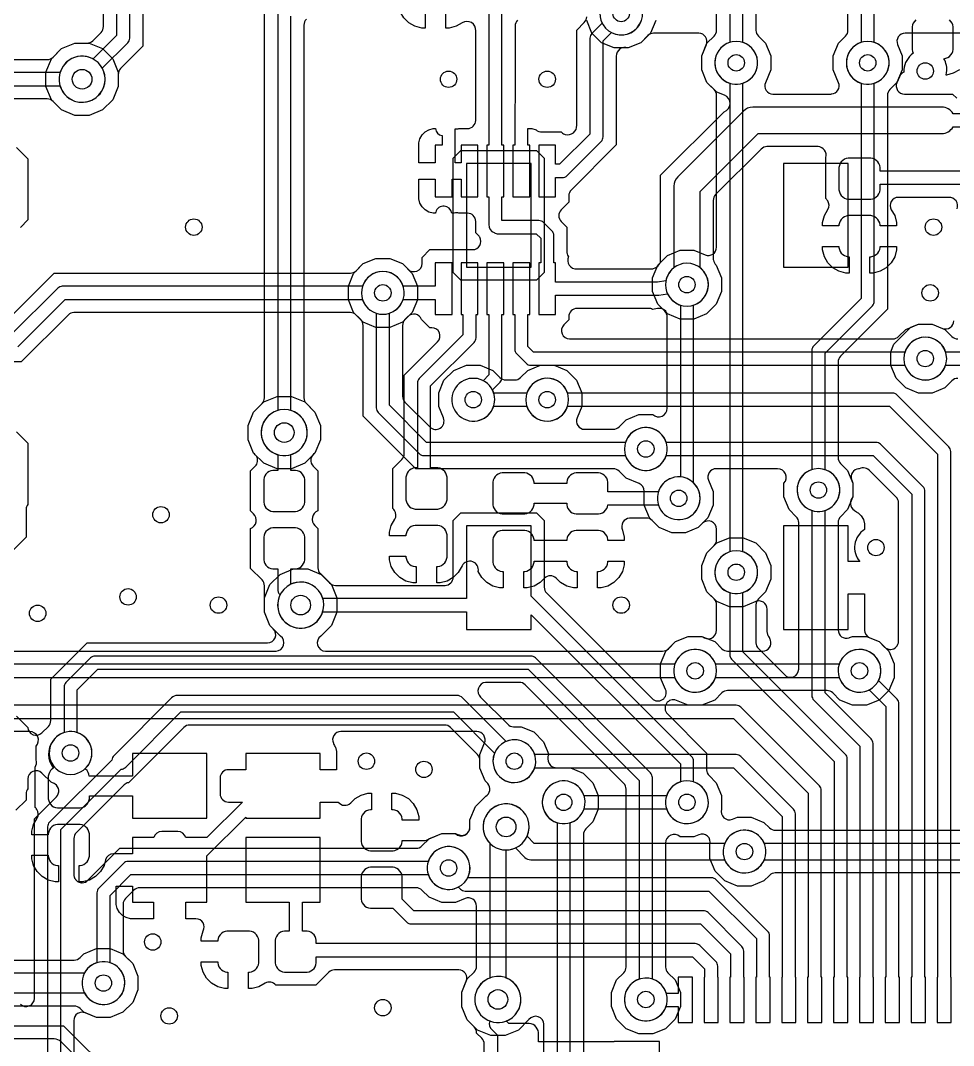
# Model space of a CAD drawing. Header units: millimetres. Extents: x -12.6 to 79.4, y -27 to 65.1.
# Drawn here: x 57.72 to 72.14, y 16.31 to 32.15 of the extents above; entities that cross this region are included whole.
import ezdxf

# ---------------------------------------------------------------- set-up
doc = ezdxf.new("R2010")
doc.units = ezdxf.units.MM

msp = doc.modelspace()

# ---------------------------------------------------------------- linework, layer by layer
at = {"layer": '16_copper'}
for points in [[(70.257, 31.014, 0.510047), (70.365, 31.189), (70.282, 31.39), (70.282, 31.602), (70.363, 31.798), (70.473, 31.908, 0.198912), (70.51, 31.998), (70.51, 41.858, 0.198912), (70.473, 41.948), (66.434, 45.988, 0.198912), (66.344, 46.025), (39.186, 46.025, 0.999975), (39.186, 45.771), (66.242, 45.771), (69.088, 42.925), (69.088, 31.998, 0.198912), (69.125, 31.908), (69.235, 31.798), (69.317, 31.602), (69.317, 31.39), (69.233, 31.189, 0.534518), (69.351, 31.013), (70.248, 31.013)], [(65.991, 29.723), (66.096, 29.723, 0.198912), (66.168, 29.753), (66.696, 30.281, 0.198912), (66.726, 30.353), (66.726, 31.835), (66.855, 31.964, 0.94362), (67.189, 32.533), (67.152, 32.555, 0.722243), (66.711, 32.107), (66.552, 31.949, 0.198912), (66.523, 31.877), (66.523, 30.395), (66.054, 29.927), (65.991, 29.927), (65.991, 30.225), (65.731, 30.225), (65.731, 29.425), (65.991, 29.425)], [(63.877, 29.952), (63.877, 30.258), (63.895, 30.323), (63.928, 30.381), (63.975, 30.428), (64.033, 30.462), (64.098, 30.479), (64.136, 30.479, 0.324773), (64.237, 30.37), (64.237, 30.225), (64.131, 30.225), (64.131, 29.952)], [(64.201, 24.605), (64.23, 24.617), (64.256, 24.635), (64.278, 24.657), (64.296, 24.683), (64.308, 24.712), (64.314, 24.742), (64.314, 25.091), (64.308, 25.122), (64.296, 25.151), (64.278, 25.177), (64.256, 25.199), (64.23, 25.216), (64.201, 25.228), (64.171, 25.234), (64.059, 25.234), (64.059, 26.501), (64.733, 27.175, 0.198912), (64.763, 27.247), (64.763, 27.605), (64.791, 27.605), (64.791, 28.405), (64.531, 28.405), (64.531, 27.605), (64.56, 27.605), (64.56, 27.289), (63.885, 26.615, 0.198912), (63.856, 26.543), (63.856, 25.234), (63.822, 25.234), (63.791, 25.228), (63.762, 25.216), (63.736, 25.199), (63.714, 25.177), (63.697, 25.151), (63.685, 25.122), (63.679, 25.091), (63.679, 24.742), (63.685, 24.712), (63.697, 24.683), (63.714, 24.657), (63.736, 24.635), (63.762, 24.617), (63.791, 24.605), (63.822, 24.599), (64.171, 24.599)], [(64.784, 25.964, 0.497787), (65.014, 26.44), (65.133, 26.559, 0.198912), (65.163, 26.631), (65.163, 27.605), (65.191, 27.605), (65.191, 28.405), (64.931, 28.405), (64.931, 27.605), (64.96, 27.605), (64.96, 26.673), (64.87, 26.583), (64.866, 26.586), (64.826, 26.602), (64.784, 26.614), (64.741, 26.619), (64.698, 26.619), (64.655, 26.614), (64.613, 26.602), (64.573, 26.586), (64.535, 26.564), (64.501, 26.538), (64.47, 26.507), (64.444, 26.473), (64.422, 26.435), (64.406, 26.395), (64.395, 26.354), (64.389, 26.311), (64.389, 26.267), (64.395, 26.224), (64.406, 26.183), (64.422, 26.143), (64.444, 26.105), (64.47, 26.071), (64.501, 26.04), (64.535, 26.014), (64.573, 25.992), (64.613, 25.976), (64.655, 25.964), (64.698, 25.959), (64.741, 25.959)], [(71.769, 26.599, 1), (71.64, 27.249), (71.598, 27.237, 0.237098), (71.39, 27.026), (65.65, 27.026), (65.563, 27.113), (65.563, 27.605), (65.591, 27.605), (65.591, 28.405), (65.331, 28.405), (65.331, 27.605), (65.36, 27.605), (65.36, 27.071, 0.198912), (65.39, 26.999), (65.536, 26.852, 0.198912), (65.608, 26.822), (71.39, 26.822), (71.391, 26.818), (71.407, 26.778), (71.429, 26.74), (71.455, 26.706), (71.486, 26.675), (71.52, 26.649), (71.558, 26.627), (71.598, 26.611), (71.64, 26.599), (71.683, 26.594), (71.726, 26.594)], [(72.106, 17.361), (72.098, 17.361), (72.098, 25.489, 0.198912), (72.068, 25.561), (71.268, 26.361, 0.198912), (71.196, 26.391), (66.177, 26.391, 0.943616), (65.538, 26.224), (65.549, 26.183, 0.722243), (66.177, 26.187), (71.154, 26.187), (71.895, 25.447), (71.895, 17.361), (71.886, 17.361), (71.886, 16.661), (72.106, 16.661)], [(62.003, 24.568), (62.032, 24.58), (62.058, 24.597), (62.08, 24.619), (62.098, 24.645), (62.11, 24.674), (62.116, 24.705), (62.116, 25.054), (62.11, 25.084), (62.098, 25.113), (62.08, 25.139), (62.058, 25.161), (62.032, 25.179), (62.003, 25.191), (61.973, 25.197), (61.9, 25.197), (61.9, 25.44, 0.954409), (61.729, 26.131), (61.684, 26.118, 0.730917), (61.697, 25.44), (61.697, 25.197), (61.624, 25.197), (61.593, 25.191), (61.564, 25.179), (61.538, 25.161), (61.516, 25.139), (61.499, 25.113), (61.487, 25.084), (61.481, 25.054), (61.481, 24.705), (61.487, 24.674), (61.499, 24.645), (61.516, 24.619), (61.538, 24.597), (61.564, 24.58), (61.593, 24.568), (61.624, 24.562), (61.973, 24.562)], [(71.706, 17.361), (71.698, 17.361), (71.698, 24.873, 0.198912), (71.668, 24.945), (71.014, 25.599, 0.198912), (70.942, 25.629), (67.701, 25.629, 0.943616), (67.062, 25.462), (67.073, 25.421, 0.722243), (67.701, 25.425), (70.9, 25.425), (71.495, 24.831), (71.495, 17.361), (71.486, 17.361), (71.486, 16.661), (71.706, 16.661)], [(70.906, 17.361), (70.898, 17.361), (70.898, 20.974, 0.198912), (70.868, 21.046), (70.155, 21.759), (70.155, 24.577, 0.943616), (69.989, 25.217), (69.947, 25.205, 0.722243), (69.952, 24.577), (69.952, 21.717, 0.198912), (69.981, 21.645), (70.695, 20.932), (70.695, 17.361), (70.686, 17.361), (70.686, 16.661), (70.906, 16.661)], [(71.17, 22.429, 0.401786), (71.292, 22.556), (71.292, 24.694, 0.198912), (71.254, 24.784), (70.853, 25.185, 0.349445), (70.684, 25.222), (70.674, 25.221, 0.490536), (70.564, 25.054), (70.567, 25.047), (70.587, 24.998), (70.587, 24.786), (70.505, 24.59), (70.395, 24.48, 0.198912), (70.358, 24.39), (70.358, 22.729, 0.514611), (70.526, 22.609), (70.534, 22.611), (70.582, 22.631), (70.794, 22.631), (70.99, 22.55), (71.075, 22.466), (71.08, 22.462), (71.084, 22.457), (71.091, 22.453), (71.097, 22.448), (71.103, 22.445), (71.108, 22.442), (71.115, 22.439), (71.122, 22.436), (71.128, 22.434), (71.135, 22.432), (71.142, 22.431), (71.149, 22.429), (71.156, 22.429), (71.162, 22.429)], [(67.959, 24.44, 1), (67.83, 25.09), (67.788, 25.078, 0.237098), (67.58, 24.867), (66.799, 24.867), (66.799, 25.015), (66.793, 25.046), (66.781, 25.074), (66.763, 25.1), (66.741, 25.123), (66.715, 25.14), (66.686, 25.152), (66.656, 25.158), (66.307, 25.158), (66.276, 25.152), (66.247, 25.14), (66.221, 25.123), (66.199, 25.1), (66.182, 25.074), (66.17, 25.046), (66.164, 25.015), (66.164, 24.993), (65.658, 24.993), (65.658, 25.015), (65.652, 25.046), (65.64, 25.074), (65.622, 25.1), (65.6, 25.123), (65.574, 25.14), (65.545, 25.152), (65.515, 25.158), (65.166, 25.158), (65.135, 25.152), (65.106, 25.14), (65.08, 25.123), (65.058, 25.1), (65.041, 25.074), (65.029, 25.046), (65.023, 25.015), (65.023, 24.666), (65.029, 24.635), (65.041, 24.607), (65.058, 24.581), (65.08, 24.558), (65.106, 24.541), (65.135, 24.529), (65.166, 24.523), (65.515, 24.523), (65.545, 24.529), (65.574, 24.541), (65.6, 24.558), (65.622, 24.581), (65.64, 24.607), (65.652, 24.635), (65.658, 24.666), (65.658, 24.688), (66.164, 24.688), (66.164, 24.666), (66.17, 24.635), (66.182, 24.607), (66.199, 24.581), (66.221, 24.558), (66.247, 24.541), (66.276, 24.529), (66.307, 24.523), (66.656, 24.523), (66.686, 24.529), (66.715, 24.541), (66.741, 24.558), (66.763, 24.581), (66.781, 24.607), (66.793, 24.635), (66.798, 24.663), (67.58, 24.663), (67.581, 24.659), (67.597, 24.619), (67.619, 24.581), (67.645, 24.547), (67.676, 24.516), (67.71, 24.49), (67.748, 24.468), (67.788, 24.452), (67.83, 24.44), (67.873, 24.435), (67.916, 24.435)], [(62.122, 22.764, 1), (61.983, 23.464), (61.938, 23.451), (61.9, 23.436), (61.9, 23.673), (61.973, 23.673), (62.003, 23.679), (62.032, 23.691), (62.058, 23.708), (62.08, 23.73), (62.098, 23.756), (62.11, 23.785), (62.116, 23.816), (62.116, 24.165), (62.11, 24.195), (62.098, 24.224), (62.08, 24.25), (62.058, 24.272), (62.032, 24.29), (62.003, 24.302), (61.973, 24.308), (61.624, 24.308), (61.593, 24.302), (61.564, 24.29), (61.538, 24.272), (61.516, 24.25), (61.499, 24.224), (61.487, 24.195), (61.481, 24.165), (61.481, 23.816), (61.487, 23.785), (61.499, 23.756), (61.516, 23.73), (61.538, 23.708), (61.564, 23.691), (61.593, 23.679), (61.624, 23.673), (61.697, 23.673), (61.697, 23.368, 0.248195), (61.733, 23.272), (61.715, 23.229), (61.703, 23.184), (61.697, 23.137), (61.697, 23.091), (61.703, 23.044), (61.715, 22.999), (61.733, 22.956), (61.756, 22.916), (61.784, 22.879), (61.817, 22.846), (61.854, 22.818), (61.895, 22.794), (61.938, 22.777), (61.983, 22.764), (62.029, 22.758), (62.076, 22.758)], [(70.506, 17.361), (70.498, 17.361), (70.498, 20.739, 0.198912), (70.468, 20.811), (68.885, 22.394), (68.885, 23.307, 0.943616), (68.719, 23.947), (68.677, 23.935, 0.722243), (68.682, 23.307), (68.682, 22.352, 0.198912), (68.711, 22.28), (70.295, 20.697), (70.295, 17.361), (70.286, 17.361), (70.286, 16.661), (70.506, 16.661)], [(65.499, 23.38), (65.499, 23.634), (65.515, 23.634), (65.545, 23.64), (65.574, 23.652), (65.6, 23.669), (65.622, 23.692), (65.64, 23.718), (65.652, 23.746), (65.658, 23.777), (65.658, 23.793), (66.164, 23.793), (66.164, 23.777), (66.17, 23.746), (66.182, 23.718), (66.199, 23.692), (66.221, 23.669), (66.247, 23.652), (66.276, 23.64), (66.307, 23.634), (66.323, 23.634), (66.323, 23.38), (66.268, 23.38), (66.163, 23.408), (66.069, 23.462), (66.001, 23.531, 0.414219), (65.821, 23.531), (65.753, 23.462), (65.658, 23.408), (65.553, 23.38)], [(71.306, 17.361), (71.298, 17.361), (71.298, 21.59, 0.198912), (71.268, 21.662), (70.983, 21.947, 0.94362), (70.413, 22.282), (70.391, 22.244, 0.722243), (70.839, 21.804), (71.095, 21.548), (71.095, 17.361), (71.086, 17.361), (71.086, 16.661), (71.306, 16.661)], [(60.604, 20.82), (59.454, 20.82), (59.454, 20.472), (58.786, 20.472), (58.781, 20.5), (58.769, 20.529), (58.751, 20.555), (58.729, 20.577, -0.002092), (58.719, 20.584), (58.745, 20.61, 1), (58.247, 21.046), (58.221, 21.012, 0.342107), (58.235, 20.595), (58.209, 20.577), (58.187, 20.555), (58.17, 20.529), (58.158, 20.5), (58.152, 20.47), (58.152, 20.121), (58.158, 20.09), (58.17, 20.061), (58.187, 20.035), (58.209, 20.013), (58.235, 19.996), (58.264, 19.984), (58.295, 19.978), (58.644, 19.978), (58.674, 19.984), (58.703, 19.996), (58.729, 20.013), (58.751, 20.035), (58.769, 20.061), (58.781, 20.09), (58.787, 20.121), (58.787, 20.168), (59.454, 20.168), (59.454, 19.82), (60.604, 19.82)], [(69.706, 17.361), (69.698, 17.361), (69.698, 19.888, 0.198912), (69.668, 19.96), (68.855, 20.773, 0.198912), (68.783, 20.803), (65.669, 20.803, 0.943616), (65.03, 20.636), (65.041, 20.595, 0.722243), (65.669, 20.599), (68.741, 20.599), (69.495, 19.846), (69.495, 17.361), (69.486, 17.361), (69.486, 16.661), (69.706, 16.661)], [(66.181, 19.741, 0.271945), (66.431, 19.964), (67.707, 19.964, 0.943616), (68.346, 20.131), (68.335, 20.172, 0.722243), (67.707, 20.168), (66.431, 20.168), (66.43, 20.172), (66.413, 20.212), (66.391, 20.25), (66.365, 20.284), (66.334, 20.315), (66.3, 20.341), (66.263, 20.363), (66.223, 20.379), (66.181, 20.391), (66.138, 20.396), (66.095, 20.396), (66.052, 20.391), (66.01, 20.379), (65.97, 20.363), (65.932, 20.341), (65.898, 20.315), (65.867, 20.284), (65.841, 20.25), (65.819, 20.212), (65.803, 20.172), (65.792, 20.131), (65.786, 20.088), (65.786, 20.044), (65.792, 20.001), (65.803, 19.96), (65.819, 19.92), (65.841, 19.882), (65.867, 19.848), (65.898, 19.817), (65.932, 19.791), (65.97, 19.769), (66.01, 19.753), (66.052, 19.741), (66.095, 19.736), (66.138, 19.736)], [(68.975, 18.979, 1), (68.846, 19.629), (68.804, 19.617, 0.215433), (68.605, 19.431), (65.661, 19.431), (65.552, 19.54, 0.981268), (64.908, 19.843), (64.89, 19.8, 0.65459), (65.372, 19.36), (65.518, 19.214, 0.198912), (65.608, 19.177), (68.605, 19.177), (68.613, 19.158), (68.635, 19.12), (68.661, 19.086), (68.692, 19.055), (68.726, 19.029), (68.764, 19.007), (68.804, 18.991), (68.846, 18.979), (68.889, 18.974), (68.932, 18.974)], [(68.506, 17.361), (68.498, 17.361), (68.498, 17.532, 0.198912), (68.468, 17.604), (68.22, 17.852, 0.198912), (68.148, 17.882), (62.294, 17.882), (62.294, 17.933), (62.288, 17.963), (62.276, 17.992), (62.259, 18.018), (62.237, 18.04), (62.211, 18.058), (62.182, 18.07), (62.151, 18.076), (62.078, 18.076), (62.078, 18.52), (62.354, 18.52), (62.354, 19.52), (61.204, 19.52), (61.204, 18.52), (61.875, 18.52), (61.875, 18.076), (61.802, 18.076), (61.772, 18.07), (61.743, 18.058), (61.717, 18.04), (61.695, 18.018), (61.677, 17.992), (61.665, 17.963), (61.659, 17.933), (61.659, 17.584), (61.665, 17.553), (61.677, 17.524), (61.695, 17.498), (61.717, 17.476), (61.743, 17.459), (61.772, 17.447), (61.802, 17.441), (62.151, 17.441), (62.182, 17.447), (62.211, 17.459), (62.237, 17.476), (62.259, 17.498), (62.276, 17.524), (62.288, 17.553), (62.294, 17.584), (62.294, 17.678), (68.106, 17.678), (68.295, 17.49), (68.295, 17.361), (68.286, 17.361), (68.286, 16.661), (68.506, 16.661)], [(69.306, 17.361), (69.298, 17.361), (69.298, 18.002, 0.198912), (69.268, 18.074), (68.474, 18.868, 0.198912), (68.402, 18.898), (64.634, 18.898, 0.00359), (64.635, 18.904), (64.652, 18.944, 1), (64.025, 19.156), (64.014, 19.115, 0.577348), (64.445, 18.737), (64.485, 18.753, -0.001609), (64.489, 18.756), (64.52, 18.724, 0.198912), (64.592, 18.694), (68.36, 18.694), (69.095, 17.96), (69.095, 17.361), (69.086, 17.361), (69.086, 16.661), (69.306, 16.661)], [(68.906, 17.361), (68.898, 17.361), (68.898, 17.767, 0.198912), (68.868, 17.839), (68.347, 18.36, 0.198912), (68.275, 18.39), (63.803, 18.39), (63.622, 18.571), (63.622, 18.919), (63.616, 18.95), (63.604, 18.978), (63.586, 19.004), (63.564, 19.027), (63.538, 19.044), (63.509, 19.056), (63.479, 19.062), (63.13, 19.062), (63.099, 19.056), (63.07, 19.044), (63.044, 19.027), (63.022, 19.004), (63.005, 18.978), (62.993, 18.95), (62.987, 18.919), (62.987, 18.57), (62.993, 18.539), (63.005, 18.511), (63.022, 18.485), (63.044, 18.462), (63.07, 18.445), (63.099, 18.433), (63.13, 18.427), (63.478, 18.427), (63.689, 18.216, 0.198912), (63.761, 18.186), (68.233, 18.186), (68.695, 17.725), (68.695, 17.361), (68.686, 17.361), (68.686, 16.661), (68.906, 16.661)], [(68.106, 17.361), (67.886, 17.361), (67.886, 17.113), (67.703, 17.113, 0.954026), (67.062, 16.953), (67.073, 16.912, 0.713836), (67.699, 16.909), (67.886, 16.909), (67.886, 16.661), (68.106, 16.661)]]:
    msp.add_lwpolyline(points, format="xyb", close=True, dxfattribs=at)
for points in [[(68.682, 42.757), (68.682, 31.811), (68.677, 31.809), (68.637, 31.793), (68.599, 31.771), (68.565, 31.745), (68.534, 31.714), (68.508, 31.68), (68.486, 31.642), (68.47, 31.602), (68.459, 31.561), (68.453, 31.518), (68.453, 31.474), (68.459, 31.431), (68.47, 31.39), (68.486, 31.35), (68.508, 31.312), (68.534, 31.278), (68.565, 31.247), (68.599, 31.221), (68.637, 31.199), (68.677, 31.183), (68.719, 31.171), (68.762, 31.166), (68.805, 31.166), (68.848, 31.171, 0.773262), (68.885, 31.811), (68.885, 42.799, 0.198912)], [(67.539, 32.152), (67.457, 31.956), (67.307, 31.806), (67.111, 31.725, 0.540309), (66.929, 31.598), (66.929, 30.227), (66.232, 29.53, 0.198912), (66.195, 29.44), (66.195, 29.341), (66.078, 29.224, 0.414219), (66.078, 29.044), (66.167, 28.955), (66.167, 28.569, 0.038424), (66.169, 28.55), (66.17, 28.541, 0.064531), (66.184, 28.505), (66.189, 28.5, 0.550222), (66.322, 28.31), (67.46, 28.31, 0.062152), (67.492, 28.314), (67.503, 28.318, 0.38506), (67.615, 28.468), (67.615, 29.759), (68.594, 30.738, 0.706803), (68.601, 30.994), (68.481, 31.044), (68.331, 31.194), (68.25, 31.39), (68.25, 31.602), (68.331, 31.798), (68.441, 31.908, 0.198912), (68.478, 31.998), (68.478, 42.62, 0.198912)], [(70.714, 41.995), (70.714, 31.811), (70.709, 31.809), (70.669, 31.793), (70.631, 31.771), (70.597, 31.745), (70.566, 31.714), (70.54, 31.68), (70.518, 31.642), (70.502, 31.602), (70.491, 31.561), (70.485, 31.518), (70.485, 31.474), (70.491, 31.431), (70.502, 31.39), (70.518, 31.35), (70.54, 31.312), (70.566, 31.278), (70.597, 31.247), (70.631, 31.221), (70.669, 31.199), (70.709, 31.183), (70.751, 31.171), (70.794, 31.166), (70.837, 31.166), (70.88, 31.171, 0.773262), (70.917, 31.811), (70.917, 42.037, 0.198912)], [(57.518, 27.52), (58.243, 28.245), (62.82, 28.245, 0.198912), (62.91, 28.282), (63.02, 28.392), (63.216, 28.473), (63.428, 28.473), (63.624, 28.392), (63.711, 28.305, 0.668185), (63.928, 28.395), (63.928, 28.489), (64.047, 28.608), (64.71, 28.608, 0.579231), (64.82, 28.799), (64.816, 28.804, 0.041381), (64.8, 28.825), (64.758, 28.867), (64.757, 28.869), (64.757, 29.044, 0.414206), (64.63, 29.171), (64.498, 29.171, 0.138079), (64.425, 29.171), (64.387, 29.171, 0.828696), (64.139, 29.188), (64.138, 29.184, -0.00552), (64.136, 29.171), (64.098, 29.171), (64.033, 29.188), (63.975, 29.222), (63.928, 29.269), (63.895, 29.327), (63.877, 29.392), (63.877, 29.698), (64.131, 29.698), (64.131, 29.425), (64.391, 29.425), (64.391, 29.698), (64.531, 29.698), (64.531, 29.425), (64.791, 29.425), (64.791, 30.225), (64.531, 30.225), (64.531, 29.952), (64.44, 29.952), (64.44, 30.476, 0.110336), (64.498, 30.479), (64.63, 30.479, 0.414214), (64.757, 30.606), (64.757, 31.99, 0.615301), (64.55, 32.116), (64.454, 32.06), (64.349, 32.032), (64.294, 32.032), (64.294, 32.286)], [(64.96, 32.286), (64.96, 30.225), (64.931, 30.225), (64.931, 29.425), (64.96, 29.425), (64.96, 28.995, 0.371786), (65.043, 28.873), (65.048, 28.869, 0.135119), (65.1, 28.854), (65.693, 28.854), (65.761, 28.787), (65.761, 28.405), (65.731, 28.405), (65.731, 27.605), (65.991, 27.605), (65.991, 27.903), (67.575, 27.903, 0.03455), (67.589, 27.904), (67.723, 27.923, 0.940263), (68.335, 28.173), (68.318, 28.213, 0.112928), (68.224, 28.327), (68.224, 29.507), (69.121, 30.404), (71.958, 30.404, 0.267876), (72.134, 30.505), (72.808, 30.505)], [(72.808, 30.709), (72.134, 30.709, 0.267816), (71.958, 30.81), (69.037, 30.81, 0.198912), (68.894, 30.751), (67.878, 29.735, 0.198912), (67.818, 29.591), (67.818, 28.327, 0.185489), (67.696, 28.124), (67.568, 28.107), (65.991, 28.107), (65.991, 28.405), (65.964, 28.405), (65.964, 28.829, 0.198912), (65.934, 28.901), (65.807, 29.028, 0.198912), (65.735, 29.058), (65.163, 29.058), (65.163, 29.425), (65.191, 29.425), (65.191, 30.225), (65.163, 30.225), (65.163, 32.286)], [(65.403, 32.153, 0.198912), (65.366, 32.063), (65.366, 30.875, 0.08581), (65.36, 30.841), (65.36, 30.225), (65.331, 30.225), (65.331, 29.425), (65.591, 29.425), (65.591, 30.225), (65.563, 30.225), (65.563, 30.479), (65.625, 30.479), (65.689, 30.462, 0.196852), (65.781, 30.428), (66.076, 30.428, 0.13001), (66.129, 30.392), (66.142, 30.389, 0.517054), (66.319, 30.532), (66.319, 32.003), (66.435, 32.118, 0.198912), (66.472, 32.208)], [(71.559, 32.159), (71.536, 32.137), (71.519, 32.111), (71.507, 32.082), (71.501, 32.051), (71.501, 31.703), (71.507, 31.672), (71.519, 31.643, 0.231844), (71.374, 31.391), (71.374, 31.351, 0.202269), (71.304, 31.281), (71.265, 31.189, 0.534518), (71.383, 31.013), (72.127, 31.013), (72.191, 30.949, 0.198912)], [(72.233, 31.389), (72.137, 31.334), (72.032, 31.306), (72.029, 31.306), (72.034, 31.347, 0.163625), (71.993, 31.559), (72.024, 31.566), (72.052, 31.578), (72.078, 31.595), (72.101, 31.617), (72.118, 31.643), (72.13, 31.672), (72.136, 31.703), (72.136, 32.051), (72.13, 32.082), (72.118, 32.111), (72.101, 32.137), (72.078, 32.159)], [(50.703, 31.547), (58.136, 31.547, 0.198912), (58.226, 31.584), (58.357, 31.716), (58.563, 31.801), (58.785, 31.801), (58.991, 31.716), (59.148, 31.559), (59.233, 31.353), (59.233, 31.131), (59.148, 30.925), (58.991, 30.768), (58.785, 30.683), (58.563, 30.683), (58.357, 30.768), (58.226, 30.9, 0.198912), (58.136, 30.937), (50.703, 30.937, 0.198912)], [(50.506, 31.14), (58.333, 31.14, 0.954409), (59.024, 31.312), (59.011, 31.357, 0.730917), (58.333, 31.344), (50.506, 31.344)], [(72.196, 29.237, 0.534), (72.069, 29.416), (71.289, 29.416, 0.577347), (71.179, 29.226), (71.232, 29.134), (71.26, 29.029), (71.26, 28.975), (71.006, 28.975), (71.006, 28.991), (71, 29.021), (70.988, 29.05), (70.97, 29.076), (70.948, 29.098), (70.922, 29.116), (70.893, 29.128), (70.863, 29.134), (70.514, 29.134), (70.483, 29.128), (70.454, 29.116), (70.428, 29.098), (70.406, 29.076), (70.389, 29.05), (70.377, 29.021), (70.371, 28.991), (70.371, 28.975), (70.117, 28.975), (70.117, 29.029), (70.145, 29.134), (70.2, 29.231, 0.284778), (70.196, 29.364), (70.185, 29.378, 0.039981), (70.168, 29.397), (70.168, 30.032, 0.477315), (70.048, 30.201), (69.258, 30.201, 0.198912), (69.168, 30.163), (68.465, 29.46, 0.198912), (68.428, 29.37), (68.428, 28.468, 0.021326), (68.428, 28.457), (68.43, 28.448, 0.160401), (68.473, 28.369), (68.555, 28.173), (68.555, 27.961), (68.473, 27.765), (68.323, 27.615), (68.127, 27.534), (67.915, 27.534), (67.719, 27.615, 0.36233), (67.566, 27.696), (67.49, 27.685, 0.12217), (67.43, 27.7), (66.322, 27.7, 0.414214), (66.195, 27.573), (66.195, 27.521), (66.119, 27.446, 0.668185), (66.209, 27.229), (71.202, 27.229, 0.198912), (71.292, 27.266), (71.402, 27.376), (71.598, 27.457), (71.81, 27.457), (71.97, 27.391, 0.534518), (72.145, 27.509)], [(57.679, 27.106), (58.411, 27.838), (63.008, 27.838, 0.727923), (63.637, 27.838), (64.131, 27.838), (64.131, 27.605), (64.391, 27.605), (64.391, 28.405), (64.131, 28.405), (64.131, 28.042), (63.637, 28.042, 0.727923), (63.008, 28.042), (58.369, 28.042, 0.198912), (58.297, 28.012), (57.565, 27.28)], [(25.275, 22.403), (61.671, 22.403, 0.696459), (61.742, 22.634), (61.578, 22.797), (61.493, 23.003), (61.493, 23.413, 0.198912), (61.456, 23.503), (61.278, 23.682), (61.278, 24.299, 0.5608), (61.324, 24.525), (61.278, 24.571), (61.278, 25.188), (61.349, 25.26, 0.345802), (61.368, 25.416), (61.351, 25.438, 0.065737), (61.324, 25.464), (61.239, 25.67), (61.239, 25.892), (61.324, 26.098), (61.482, 26.255), (61.687, 26.34), (61.909, 26.34), (62.115, 26.255), (62.272, 26.098), (62.357, 25.892), (62.357, 25.67), (62.272, 25.464, 0.496052), (62.247, 25.26), (62.319, 25.188), (62.319, 24.571, 0.56081), (62.273, 24.345), (62.319, 24.299), (62.319, 23.69, 0.198912), (62.356, 23.6), (62.526, 23.431), (62.611, 23.225), (62.611, 23.003), (62.526, 22.797), (62.364, 22.635, 0.742361), (62.434, 22.403), (67.646, 22.403, 0.198912), (67.736, 22.44), (67.846, 22.55), (68.042, 22.631), (68.254, 22.631, 0.667923), (68.478, 22.729), (68.478, 23.12, 0.198912), (68.441, 23.21), (68.331, 23.32), (68.25, 23.516), (68.25, 23.728), (68.331, 23.924), (68.481, 24.074), (68.677, 24.155), (68.889, 24.155), (69.085, 24.074), (69.235, 23.924), (69.317, 23.728), (69.317, 23.516), (69.235, 23.32), (69.125, 23.21, 0.198912), (69.088, 23.12), (69.088, 22.531, 0.198912), (69.125, 22.441), (69.532, 22.035, 0.668179), (69.748, 22.124), (69.748, 24.39, 0.198912), (69.711, 24.48), (69.601, 24.59), (69.52, 24.786), (69.52, 24.998, 0.667923), (69.423, 25.222), (68.472, 25.222, 0.534518), (68.355, 25.047), (68.428, 24.871), (68.428, 24.659), (68.346, 24.463), (68.196, 24.313), (68, 24.232), (67.788, 24.232), (67.592, 24.313), (67.482, 24.423, 0.198912), (67.392, 24.46), (67.135, 24.46, 0.515545), (67.025, 24.27), (67.053, 24.165), (67.053, 24.11), (66.799, 24.11), (66.799, 24.126), (66.793, 24.157), (66.781, 24.185), (66.763, 24.211), (66.741, 24.234), (66.715, 24.251), (66.686, 24.263), (66.656, 24.269), (66.307, 24.269), (66.276, 24.263), (66.247, 24.251), (66.221, 24.234), (66.199, 24.211), (66.182, 24.185), (66.17, 24.157), (66.164, 24.126), (66.164, 24.11), (65.658, 24.11), (65.658, 24.126), (65.652, 24.157), (65.64, 24.185), (65.622, 24.211), (65.6, 24.234), (65.574, 24.251), (65.545, 24.263), (65.515, 24.269), (65.166, 24.269), (65.135, 24.263), (65.106, 24.251), (65.08, 24.234), (65.058, 24.211), (65.041, 24.185), (65.029, 24.157), (65.023, 24.126), (65.023, 23.777), (65.029, 23.746), (65.041, 23.718), (65.058, 23.692), (65.08, 23.669), (65.106, 23.652), (65.135, 23.64), (65.166, 23.634), (65.182, 23.634), (65.182, 23.38), (65.127, 23.38), (65.022, 23.408), (64.928, 23.462), (64.851, 23.539), (64.797, 23.633, 0.851189), (64.547, 23.723), (64.485, 23.616), (64.408, 23.539), (64.314, 23.484), (64.209, 23.456), (64.155, 23.456), (64.155, 23.71), (64.171, 23.71), (64.201, 23.716), (64.23, 23.728), (64.256, 23.746), (64.278, 23.768), (64.296, 23.794), (64.308, 23.823), (64.314, 23.853), (64.314, 24.202), (64.308, 24.233), (64.296, 24.262), (64.278, 24.288), (64.256, 24.31), (64.23, 24.327), (64.201, 24.339), (64.171, 24.345), (63.822, 24.345), (63.791, 24.339), (63.762, 24.327), (63.736, 24.31), (63.714, 24.288), (63.697, 24.262), (63.685, 24.233), (63.679, 24.202), (63.679, 24.186), (63.425, 24.186), (63.425, 24.241), (63.453, 24.346), (63.508, 24.442, 0.284787), (63.504, 24.576), (63.493, 24.59, 0.039962), (63.476, 24.608), (63.476, 25.225), (63.615, 25.365, 0.198912), (63.652, 25.455), (63.652, 26.669), (63.868, 26.885), (63.868, 26.885), (64.168, 27.185, 0.668179), (64.078, 27.402), (64.047, 27.402), (63.92, 27.529, 0.546571), (63.711, 27.575), (63.624, 27.488), (63.428, 27.407), (63.216, 27.407), (63.02, 27.488), (62.91, 27.598, 0.198912), (62.82, 27.635), (58.548, 27.635, 0.198912), (58.458, 27.598), (57.733, 26.873), (21.406, 26.873, 0.198912)], [(25.25, 21.996), (67.834, 21.996, 0.943616), (68.473, 22.163), (68.462, 22.204, 0.722243), (67.834, 22.2), (25.222, 22.2, 0.13593)], [(38.227, 21.361), (68.741, 21.361), (69.895, 20.208), (69.895, 17.361), (69.886, 17.361), (69.886, 16.661), (70.106, 16.661), (70.106, 17.361), (70.098, 17.361), (70.098, 20.25, 0.198912), (70.068, 20.322), (68.855, 21.535, 0.198912), (68.783, 21.565), (38.175, 21.565)], [(64.889, 16.023), (64.889, 16.329, 0.198912), (64.852, 16.419), (64.77, 16.5, 0.209377), (64.733, 16.595), (64.626, 16.701), (64.541, 16.907), (64.541, 17.129), (64.612, 17.3, 0.534518), (64.495, 17.475), (62.576, 17.475, 0.198912), (62.486, 17.438), (62.285, 17.238), (61.668, 17.238, 0.379162), (61.502, 17.27), (61.406, 17.215), (61.301, 17.187), (61.246, 17.187), (61.246, 17.441), (61.262, 17.441), (61.293, 17.447), (61.322, 17.459), (61.348, 17.476), (61.37, 17.498), (61.387, 17.524), (61.399, 17.553), (61.405, 17.584), (61.405, 17.933), (61.399, 17.963), (61.387, 17.992), (61.37, 18.018), (61.348, 18.04), (61.322, 18.058), (61.293, 18.07), (61.262, 18.076), (60.913, 18.076), (60.883, 18.07), (60.854, 18.058), (60.828, 18.04), (60.806, 18.018), (60.788, 17.992), (60.776, 17.963), (60.77, 17.933), (60.77, 17.917), (60.516, 17.917), (60.516, 17.971), (60.544, 18.077, 0.573422), (60.434, 18.266), (60.279, 18.266), (60.279, 18.52), (60.604, 18.52), (60.604, 19.237), (61.204, 19.837), (61.204, 19.82), (62.354, 19.82), (62.354, 20.07), (62.634, 20.07, 0.458399), (62.825, 20.056), (62.892, 20.123), (62.986, 20.177), (63.091, 20.205), (63.146, 20.205), (63.146, 19.951), (63.13, 19.951), (63.099, 19.945), (63.07, 19.933), (63.044, 19.916), (63.022, 19.893), (63.005, 19.867), (62.993, 19.839), (62.987, 19.808), (62.987, 19.459), (62.993, 19.428), (63.005, 19.4), (63.022, 19.374), (63.044, 19.351), (63.07, 19.334), (63.099, 19.322), (63.13, 19.316), (63.479, 19.316), (63.509, 19.322), (63.538, 19.334), (63.564, 19.351), (63.586, 19.374), (63.604, 19.4), (63.616, 19.428), (63.622, 19.459), (63.622, 19.475), (63.956, 19.475, 0.156806), (64.033, 19.501), (64.232, 19.583), (64.444, 19.583, 0.667923), (64.668, 19.681), (64.668, 19.796), (64.753, 20.002), (64.913, 20.161, 0.474752), (64.945, 20.355), (64.94, 20.361), (64.902, 20.399), (64.821, 20.595), (64.821, 20.807), (64.893, 20.983, 0.534518), (64.776, 21.158), (62.672, 21.158, 0.545518), (62.557, 20.979), (62.56, 20.973, 0.108055), (62.591, 20.918), (62.608, 20.853), (62.608, 20.57), (62.354, 20.57), (62.354, 20.82), (61.204, 20.82), (61.204, 20.57), (60.935, 20.57, 0.414214), (60.808, 20.443), (60.808, 20.197, 0.414214), (60.935, 20.07), (61.151, 20.07), (60.601, 19.52), (60.276, 19.52, 0.345387), (60.152, 19.617), (59.906, 19.617, 0.345508), (59.783, 19.52), (59.454, 19.52), (59.454, 19.27), (59.159, 19.27, 0.339457), (59.036, 19.176), (59.013, 19.088), (58.958, 18.994), (58.881, 18.917), (58.787, 18.863), (58.682, 18.835), (58.628, 18.835), (58.628, 19.089), (58.644, 19.089), (58.674, 19.095), (58.703, 19.107), (58.729, 19.124), (58.751, 19.146), (58.769, 19.172), (58.781, 19.201), (58.787, 19.232), (58.787, 19.581), (58.781, 19.611), (58.769, 19.64), (58.751, 19.666), (58.729, 19.688), (58.703, 19.706), (58.674, 19.718), (58.644, 19.724), (58.295, 19.724), (58.264, 19.718), (58.235, 19.706), (58.209, 19.688), (58.187, 19.666), (58.17, 19.64), (58.158, 19.611), (58.152, 19.581), (58.152, 19.565), (57.898, 19.565), (57.898, 19.619), (57.926, 19.724), (57.981, 19.821, 0.284778), (57.977, 19.954), (57.966, 19.968, 0.039981), (57.949, 19.987), (57.949, 20.608, 0.217337), (57.963, 20.721), (57.963, 20.934, 0.667923), (57.866, 21.158), (38.557, 21.158, 0.3458)], [(42.093, 17.628), (58.553, 17.628, 0.198912), (58.643, 17.665), (58.702, 17.724), (58.898, 17.805), (59.11, 17.805), (59.306, 17.724), (59.456, 17.574), (59.538, 17.378), (59.538, 17.166), (59.456, 16.97), (59.306, 16.82), (59.11, 16.739), (58.898, 16.739), (58.702, 16.82), (58.643, 16.879, 0.198912), (58.553, 16.916), (54.869, 16.916, 0.619845)], [(42.303, 17.12), (58.711, 17.12, 0.989519), (59.301, 17.418), (59.279, 17.456, 0.570348), (58.711, 17.424), (42.24, 17.424, 0.198912)], [(67.596, 16.151), (67.596, 16.371), (66.896, 16.371), (66.896, 16.363), (65.727, 16.363), (65.727, 16.506), (65.721, 16.537), (65.709, 16.565), (65.691, 16.591), (65.669, 16.614), (65.643, 16.631), (65.614, 16.643), (65.584, 16.649), (65.268, 16.649), (65.23, 16.687), (65.258, 16.698, 1), (64.943, 17.338), (64.902, 17.314, 0.577351), (64.943, 16.698), (64.973, 16.686, 0.29613), (65.01, 16.547), (65.092, 16.466), (65.092, 16.157)], [(54.919, 16.612), (58.389, 16.612), (58.635, 16.366), (58.936, 16.065, 0.198912)], [(58.889, 15.825), (58.35, 16.364, 0.198912), (58.242, 16.408), (54.754, 16.408, 0.944056)]]:
    msp.add_lwpolyline(points, format="xyb", dxfattribs=at)
for points in [[(63.923, 32.032), (63.818, 32.06), (63.724, 32.115), (63.647, 32.192), (63.592, 32.286), (63.564, 32.391), (63.564, 32.445), (63.818, 32.445), (63.818, 32.429), (63.824, 32.399), (63.836, 32.37), (63.854, 32.344), (63.876, 32.322), (63.902, 32.304), (63.931, 32.292), (63.961, 32.286), (63.977, 32.286), (63.977, 32.032)], [(70.475, 28.245), (70.37, 28.273), (70.276, 28.327), (70.199, 28.404), (70.145, 28.498), (70.117, 28.603), (70.117, 28.658), (70.371, 28.658), (70.371, 28.642), (70.377, 28.611), (70.389, 28.582), (70.406, 28.556), (70.428, 28.534), (70.454, 28.517), (70.483, 28.505), (70.514, 28.499), (70.529, 28.499), (70.529, 28.245)], [(70.847, 28.245), (70.847, 28.499), (70.863, 28.499), (70.893, 28.505), (70.922, 28.517), (70.948, 28.534), (70.97, 28.556), (70.988, 28.582), (71, 28.611), (71.006, 28.642), (71.006, 28.658), (71.26, 28.658), (71.26, 28.603), (71.232, 28.498), (71.177, 28.404), (71.1, 28.327), (71.006, 28.273), (70.901, 28.245)], [(63.783, 23.456), (63.678, 23.484), (63.584, 23.539), (63.507, 23.616), (63.453, 23.71), (63.425, 23.815), (63.425, 23.869), (63.679, 23.869), (63.679, 23.853), (63.685, 23.823), (63.697, 23.794), (63.714, 23.768), (63.736, 23.746), (63.762, 23.728), (63.791, 23.716), (63.822, 23.71), (63.837, 23.71), (63.837, 23.456)], [(66.64, 23.38), (66.64, 23.634), (66.656, 23.634), (66.686, 23.64), (66.715, 23.652), (66.741, 23.669), (66.763, 23.692), (66.781, 23.718), (66.793, 23.746), (66.799, 23.777), (66.799, 23.793), (67.053, 23.793), (67.053, 23.738), (67.025, 23.633), (66.97, 23.539), (66.894, 23.462), (66.799, 23.408), (66.694, 23.38)], [(63.622, 19.792), (63.622, 19.808), (63.616, 19.839), (63.604, 19.867), (63.586, 19.893), (63.564, 19.916), (63.538, 19.933), (63.509, 19.945), (63.479, 19.951), (63.463, 19.951), (63.463, 20.205), (63.517, 20.205), (63.622, 20.177), (63.717, 20.123), (63.793, 20.046), (63.848, 19.952), (63.876, 19.847), (63.876, 19.792)], [(58.256, 18.835), (58.151, 18.863), (58.057, 18.917), (57.98, 18.994), (57.926, 19.088), (57.898, 19.193), (57.898, 19.248), (58.152, 19.248), (58.152, 19.232), (58.158, 19.201), (58.17, 19.172), (58.187, 19.146), (58.209, 19.124), (58.235, 19.107), (58.264, 19.095), (58.295, 19.089), (58.31, 19.089), (58.31, 18.835)], [(59.421, 18.266), (59.356, 18.283), (59.298, 18.317), (59.251, 18.364), (59.218, 18.422), (59.2, 18.487), (59.2, 18.77), (59.454, 18.77), (59.454, 18.52), (59.779, 18.52), (59.779, 18.266)], [(60.875, 17.187), (60.77, 17.215), (60.676, 17.269), (60.599, 17.346), (60.544, 17.44), (60.516, 17.545), (60.516, 17.599), (60.77, 17.599), (60.77, 17.584), (60.776, 17.553), (60.788, 17.524), (60.806, 17.498), (60.828, 17.476), (60.854, 17.459), (60.883, 17.447), (60.913, 17.441), (60.929, 17.441), (60.929, 17.187)]]:
    msp.add_lwpolyline(points, close=True, dxfattribs=at)
msp.add_lwpolyline([(72.399, 29.823), (71.006, 29.823), (71.006, 29.88), (71, 29.91), (70.988, 29.939), (70.97, 29.965), (70.948, 29.987), (70.922, 30.005), (70.893, 30.017), (70.863, 30.023), (70.514, 30.023), (70.483, 30.017), (70.454, 30.005), (70.428, 29.987), (70.406, 29.965), (70.389, 29.939), (70.377, 29.91), (70.371, 29.88), (70.371, 29.531), (70.377, 29.5), (70.389, 29.471), (70.406, 29.445), (70.428, 29.423), (70.454, 29.406), (70.483, 29.394), (70.514, 29.388), (70.863, 29.388), (70.893, 29.394), (70.922, 29.406), (70.948, 29.423), (70.97, 29.445), (70.988, 29.471), (71, 29.5), (71.006, 29.531), (71.006, 29.62), (72.399, 29.62)], dxfattribs=at)
at = {"layer": '1_copper'}
for points in [[(59.207, 47.157), (59.207, 31.919), (58.843, 31.555), (58.832, 31.562), (58.789, 31.579), (58.744, 31.592), (58.697, 31.598), (58.651, 31.598), (58.604, 31.592), (58.559, 31.579), (58.516, 31.562), (58.476, 31.538), (58.439, 31.51), (58.406, 31.477), (58.378, 31.44), (58.354, 31.4), (58.337, 31.357), (58.324, 31.312), (58.318, 31.265), (58.318, 31.219), (58.324, 31.172), (58.337, 31.127), (58.354, 31.084), (58.378, 31.044), (58.406, 31.007), (58.439, 30.974), (58.476, 30.946), (58.516, 30.922), (58.559, 30.905), (58.604, 30.892), (58.651, 30.886), (58.697, 30.886), (58.744, 30.892, 0.504893), (58.987, 31.411), (59.381, 31.805, 0.198912), (59.411, 31.877), (59.411, 47.157, 0.954409)], [(59.614, 46.96), (59.614, 31.751), (59.27, 31.407, 0.198912), (59.233, 31.317), (59.233, 31.131), (59.148, 30.925), (58.991, 30.768), (58.785, 30.683), (58.563, 30.683), (58.357, 30.768), (58.2, 30.925), (58.115, 31.131), (58.115, 31.353), (58.2, 31.559), (58.357, 31.716), (58.563, 31.801), (58.749, 31.801, 0.198917), (58.839, 31.838), (58.967, 31.966, 0.198908), (59.004, 32.056), (59.004, 46.96, 0.198912)], [(66.878, 32.563, 0.966785), (67.112, 31.945), (67.152, 31.961, 0.202788), (67.32, 32.156)], [(62.14, 32.169, 0.198912), (62.103, 32.079), (62.103, 26.319, 0.198912), (62.14, 26.229), (62.272, 26.098), (62.357, 25.892), (62.357, 25.67), (62.272, 25.464), (62.115, 25.307), (61.909, 25.222), (61.687, 25.222), (61.482, 25.307), (61.324, 25.464), (61.239, 25.67), (61.239, 25.892), (61.324, 26.098), (61.456, 26.229, 0.198912), (61.493, 26.319), (61.493, 32.384)], [(61.697, 32.258), (61.697, 26.122), (61.684, 26.118), (61.641, 26.101), (61.6, 26.077), (61.563, 26.049), (61.53, 26.016), (61.502, 25.979), (61.479, 25.939), (61.461, 25.896), (61.449, 25.851), (61.443, 25.804), (61.443, 25.758), (61.449, 25.711), (61.461, 25.666), (61.479, 25.623), (61.502, 25.583), (61.53, 25.546), (61.563, 25.513), (61.6, 25.485), (61.641, 25.461), (61.684, 25.444), (61.729, 25.431), (61.775, 25.425), (61.822, 25.425), (61.868, 25.431, 0.782376), (61.9, 26.122), (61.9, 32.216)], [(57.661, 21.399), (57.836, 21.224, 0.655818), (58.053, 21.139), (58.154, 21.24, 0.198908), (58.191, 21.33), (58.191, 21.97), (58.751, 22.53), (61.54, 22.53, 0.668185), (61.629, 22.747), (61.578, 22.797), (61.493, 23.003), (61.493, 23.225), (61.578, 23.431), (61.736, 23.588), (61.941, 23.673), (62.163, 23.673), (62.369, 23.588), (62.5, 23.456, 0.198912), (62.59, 23.419), (64.283, 23.419, 0.414214), (64.41, 23.546), (64.41, 24.422), (64.529, 24.541), (65.697, 24.541), (65.816, 24.422), (65.816, 23.389, 0.198912), (65.854, 23.3), (67.484, 21.669, 0.820688), (67.691, 21.808), (67.615, 21.992), (67.615, 22.204), (67.696, 22.4), (67.846, 22.55), (68.042, 22.631), (68.254, 22.631), (68.45, 22.55), (68.561, 22.44, 0.198912), (68.65, 22.403), (69.194, 22.403, 0.51448), (69.313, 22.571), (69.309, 22.582, 0.113157), (69.277, 22.64), (69.259, 22.705), (69.259, 23.052, 0.534518), (69.084, 23.169), (68.889, 23.089), (68.677, 23.089), (68.481, 23.17), (68.331, 23.32), (68.25, 23.516), (68.25, 23.728), (68.331, 23.924), (68.441, 24.034, 0.198912), (68.478, 24.124), (68.478, 24.288, 0.668185), (68.262, 24.378), (68.196, 24.313), (68, 24.232), (67.788, 24.232), (67.592, 24.313), (67.442, 24.463), (67.361, 24.659), (67.361, 24.875, 0.303341), (67.282, 24.993), (67.084, 25.075), (66.974, 25.185, 0.198912), (66.884, 25.222), (63.831, 25.222), (63.017, 26.036), (63.017, 27.438, 0.198912), (62.98, 27.528), (62.87, 27.638), (62.789, 27.834), (62.789, 28.046), (62.87, 28.242), (63.02, 28.392), (63.216, 28.473), (63.428, 28.473), (63.624, 28.392), (63.774, 28.242), (63.856, 28.046), (63.856, 27.834), (63.774, 27.638), (63.664, 27.528, 0.198912), (63.627, 27.438), (63.627, 26.341, 0.198912), (63.664, 26.251), (64.046, 25.869, 0.832324), (64.258, 26.007), (64.186, 26.183), (64.186, 26.395), (64.267, 26.591), (64.417, 26.741), (64.613, 26.822), (64.825, 26.822), (65.021, 26.741), (65.132, 26.631, 0.198912), (65.221, 26.594), (65.36, 26.594, 0.198912), (65.45, 26.631), (65.56, 26.741), (65.756, 26.822), (65.968, 26.822), (66.164, 26.741), (66.314, 26.591), (66.396, 26.395), (66.396, 26.183), (66.323, 26.007, 0.534518), (66.44, 25.832), (66.884, 25.832, 0.198912), (66.974, 25.869), (67.084, 25.979), (67.28, 26.06), (67.492, 26.06, 0.667923), (67.716, 26.158), (67.716, 27.565, 0.198912), (67.679, 27.655), (67.569, 27.765), (67.488, 27.961), (67.488, 28.173), (67.569, 28.369), (67.719, 28.519), (67.915, 28.6), (68.127, 28.6), (68.303, 28.528, 0.534518), (68.478, 28.645), (68.478, 30.994, 0.198912), (68.441, 31.084), (68.331, 31.194), (68.25, 31.39), (68.25, 31.602), (68.322, 31.778, 0.534518), (68.205, 31.953), (67.507, 31.953, 0.198912), (67.418, 31.916), (67.307, 31.806), (67.111, 31.725), (66.899, 31.725), (66.703, 31.806), (66.553, 31.956), (66.472, 32.152)], [(74.827, 31.953), (71.393, 31.953, 0.534518), (71.276, 31.778), (71.349, 31.602), (71.349, 31.39), (71.267, 31.194), (71.157, 31.084, 0.198912), (71.12, 30.994), (71.12, 27.687), (70.395, 26.962, 0.198912), (70.358, 26.872), (70.358, 25.394, 0.198912), (70.395, 25.304), (70.505, 25.194), (70.587, 24.998), (70.587, 24.786, 0.475791), (70.606, 24.579), (70.613, 24.575, 0.112555), (70.669, 24.541), (70.716, 24.494), (70.75, 24.436), (70.767, 24.372), (70.767, 24.283, 0.458517), (70.691, 23.788), (70.513, 23.788), (70.513, 24.338), (69.513, 24.338), (69.513, 22.738), (70.513, 22.738), (70.513, 23.288), (70.767, 23.288), (70.767, 22.727, 0.303347), (70.846, 22.61), (70.99, 22.55), (71.14, 22.4), (71.222, 22.204), (71.222, 21.992), (71.14, 21.796), (70.99, 21.646), (70.794, 21.565), (70.582, 21.565), (70.386, 21.646), (70.276, 21.756, 0.198912), (70.186, 21.793), (68.65, 21.793, 0.198912), (68.561, 21.756), (68.45, 21.646), (68.254, 21.565), (68.042, 21.565), (67.858, 21.641, 0.820688), (67.719, 21.434), (68.326, 20.827), (68.326, 20.568, 0.198912), (68.363, 20.478), (68.473, 20.368), (68.555, 20.172), (68.555, 19.958, 0.630991), (68.725, 19.805), (68.804, 19.837), (69.016, 19.837), (69.212, 19.756), (69.297, 19.671, 0.198912), (69.387, 19.634), (72.589, 19.634, 0.198912)], [(57.661, 30.188), (57.836, 30.013), (57.836, 29.067), (57.721, 28.952, 0.198912)], [(72.206, 26.619, 0.198912), (72.117, 26.582), (72.006, 26.472), (71.81, 26.391), (71.598, 26.391), (71.402, 26.472), (71.252, 26.622), (71.171, 26.818), (71.171, 27.03), (71.22, 27.149), (71.479, 27.408), (71.598, 27.457), (71.81, 27.457), (72.006, 27.376), (72.117, 27.266, 0.198912), (72.206, 27.229)], [(74.498, 27.026), (72.019, 27.026, 0.943616), (71.38, 26.859), (71.391, 26.818, 0.722243), (72.019, 26.822), (74.456, 26.822, 0.00359)], [(57.661, 25.794), (57.836, 25.619), (57.836, 25.256, 0.052666), (57.836, 25.229), (57.836, 24.67, 0.160537), (57.81, 24.595), (57.81, 24.165), (57.543, 23.897, 0.168017)], [(72.589, 18.974), (69.387, 18.974, 0.198912), (69.297, 18.937), (69.212, 18.852), (69.016, 18.771), (68.804, 18.771), (68.608, 18.852), (68.458, 19.002), (68.377, 19.198), (68.377, 19.412, 0.630991), (68.206, 19.565), (68.127, 19.533), (67.915, 19.533, 0.667923), (67.691, 19.435), (67.691, 17.52, 0.198912), (67.728, 17.43), (67.838, 17.32), (67.92, 17.124), (67.92, 16.912), (67.838, 16.716), (67.688, 16.566), (67.492, 16.485), (67.28, 16.485), (67.084, 16.566), (66.934, 16.716), (66.853, 16.912), (66.853, 17.124), (66.934, 17.32), (67.044, 17.43, 0.198912), (67.081, 17.52), (67.081, 20.268, 0.198912), (67.044, 20.358), (65.519, 21.883, 0.198912), (65.429, 21.92), (64.909, 21.92, 0.63339), (64.833, 21.69), (65.251, 21.272, 0.198912), (65.34, 21.234), (65.46, 21.234), (65.656, 21.153), (65.806, 21.003), (65.888, 20.807, 0.5916), (66.015, 20.599), (66.222, 20.599), (66.418, 20.518), (66.568, 20.368), (66.65, 20.172), (66.65, 19.96), (66.568, 19.764), (66.458, 19.654, 0.198912), (66.421, 19.564), (66.421, 11.805, 0.198912)], [(57.521, -7.215), (58.314, -6.422, 0.198912), (58.344, -6.35), (58.344, 19.643), (59.277, 20.576), (59.297, 20.58, 0.120111), (59.348, 20.611), (60.2, 21.463), (64.413, 21.463), (65.049, 20.827, 0.966787), (65.651, 20.555), (65.668, 20.595, 0.644022), (65.228, 21.006), (64.555, 21.68, 0.198912), (64.465, 21.717), (60.147, 21.717, 0.198912), (60.057, 21.68), (59.168, 20.791, 0.161413), (59.133, 20.719), (58.17, 19.757, 0.198912), (58.141, 19.685), (58.141, -6.308), (57.377, -7.072)], [(57.721, 16.946, 0.668185), (57.937, 17.035), (57.937, 19.811), (58.277, 20.151, 0.475561), (58.257, 20.347), (58.243, 20.354, 0.09075), (58.194, 20.376), (58.053, 20.517, 0.668179), (57.836, 20.427), (57.836, 20.275, 0.162263), (57.81, 20.199), (57.81, 20.101), (57.651, 19.942, 0.039349)], [(66.218, 11.618), (66.218, 19.751, 0.943616), (66.052, 20.391), (66.01, 20.379, 0.722243), (66.015, 19.751), (66.015, 11.618)], [(73.203, 11.618), (73.203, 18.963, 0.954409), (73.032, 19.654), (72.987, 19.641, 0.223221), (72.769, 19.431), (69.215, 19.431, 0.966785), (68.597, 19.198), (68.613, 19.158, 0.644026), (69.215, 19.177), (72.769, 19.177, 0.233115), (73, 18.963), (73, 11.618)], [(65.811, 11.805), (65.811, 16.636, 0.696459), (65.58, 16.708), (65.417, 16.544), (65.211, 16.459), (64.989, 16.459), (64.784, 16.544), (64.626, 16.701), (64.541, 16.907), (64.541, 17.129), (64.626, 17.335), (64.733, 17.441, 0.198912), (64.77, 17.531), (64.77, 18.461, 0.534518), (64.594, 18.579), (64.444, 18.517), (64.232, 18.517), (64.036, 18.598), (63.926, 18.708, 0.198912), (63.836, 18.745), (59.564, 18.745, 0.198912), (59.474, 18.708), (59.346, 18.58, 0.198912), (59.309, 18.49), (59.309, 17.774, 0.198912), (59.346, 17.684), (59.456, 17.574), (59.538, 17.378), (59.538, 17.166), (59.456, 16.97), (59.306, 16.82), (59.11, 16.739), (58.898, 16.739), (58.723, 16.811, 0.534518), (58.547, 16.694), (58.547, 13.331, 0.514611)]]:
    msp.add_lwpolyline(points, format="xyb", dxfattribs=at)
for points in [[(68.848, 23.297, 0.773262), (68.885, 23.937), (68.885, 31.181, 0.943616), (68.719, 31.821), (68.677, 31.809, 0.722243), (68.682, 31.181), (68.682, 23.937), (68.677, 23.935), (68.637, 23.919), (68.599, 23.897), (68.565, 23.871), (68.534, 23.84), (68.508, 23.806), (68.486, 23.768), (68.47, 23.728), (68.459, 23.687), (68.453, 23.644), (68.453, 23.6), (68.459, 23.557), (68.47, 23.516), (68.486, 23.476), (68.508, 23.438), (68.534, 23.404), (68.565, 23.373), (68.599, 23.347), (68.637, 23.325), (68.677, 23.309), (68.719, 23.297), (68.762, 23.292), (68.805, 23.292)], [(70.118, 24.567, 0.773262), (70.155, 25.207), (70.155, 27.009), (70.887, 27.741, 0.198912), (70.917, 27.813), (70.917, 31.181, 0.943616), (70.751, 31.821), (70.709, 31.809, 0.722243), (70.714, 31.181), (70.714, 27.855), (69.981, 27.123, 0.198912), (69.952, 27.051), (69.952, 25.207), (69.947, 25.205), (69.907, 25.189), (69.869, 25.167), (69.835, 25.141), (69.804, 25.11), (69.778, 25.076), (69.756, 25.038), (69.74, 24.998), (69.729, 24.957), (69.723, 24.914), (69.723, 24.87), (69.729, 24.827), (69.74, 24.786), (69.756, 24.746), (69.778, 24.708), (69.804, 24.674), (69.835, 24.643), (69.869, 24.617), (69.907, 24.595), (69.947, 24.579), (69.989, 24.567), (70.032, 24.562), (70.075, 24.562)], [(67.959, 24.44, 0.606512), (68.123, 25.003), (68.123, 27.752, 0.943616), (67.957, 28.392), (67.915, 28.38, 0.722243), (67.92, 27.752), (67.92, 25.095), (67.916, 25.095), (67.873, 25.095), (67.83, 25.09), (67.788, 25.078), (67.748, 25.062), (67.71, 25.04), (67.676, 25.014), (67.645, 24.983), (67.619, 24.949), (67.597, 24.911), (67.581, 24.871), (67.57, 24.83), (67.564, 24.787), (67.564, 24.743), (67.57, 24.7), (67.581, 24.659), (67.597, 24.619), (67.619, 24.581), (67.645, 24.547), (67.676, 24.516), (67.71, 24.49), (67.748, 24.468), (67.788, 24.452), (67.83, 24.44), (67.873, 24.435), (67.916, 24.435)], [(67.451, 25.202, 1), (67.322, 25.852), (67.28, 25.84, 0.237098), (67.072, 25.629), (63.999, 25.629), (63.424, 26.204), (63.424, 27.625, 0.943616), (63.258, 28.265), (63.216, 28.253, 0.722243), (63.221, 27.625), (63.221, 26.162, 0.198912), (63.25, 26.09), (63.885, 25.455, 0.198912), (63.957, 25.425), (67.072, 25.425), (67.073, 25.421), (67.089, 25.381), (67.111, 25.343), (67.137, 25.309), (67.168, 25.278), (67.202, 25.252), (67.24, 25.23), (67.28, 25.214), (67.322, 25.202), (67.365, 25.197), (67.408, 25.197)], [(64.784, 25.964, 0.271945), (65.034, 26.187), (65.548, 26.187, 0.943616), (66.187, 26.354), (66.176, 26.395, 0.722243), (65.548, 26.391), (65.034, 26.391), (65.033, 26.395), (65.016, 26.435), (64.994, 26.473), (64.968, 26.507), (64.937, 26.538), (64.903, 26.564), (64.866, 26.586), (64.826, 26.602), (64.784, 26.614), (64.741, 26.619), (64.698, 26.619), (64.655, 26.614), (64.613, 26.602), (64.573, 26.586), (64.535, 26.564), (64.501, 26.538), (64.47, 26.507), (64.444, 26.473), (64.422, 26.435), (64.406, 26.395), (64.395, 26.354), (64.389, 26.311), (64.389, 26.267), (64.395, 26.224), (64.406, 26.183), (64.422, 26.143), (64.444, 26.105), (64.47, 26.071), (64.501, 26.04), (64.535, 26.014), (64.573, 25.992), (64.613, 25.976), (64.655, 25.964), (64.698, 25.959), (64.741, 25.959)], [(68.086, 19.741, 0.773262), (68.123, 20.381), (68.123, 20.701, 0.198912), (68.093, 20.773), (65.613, 23.253), (65.613, 24.338), (64.613, 24.338), (64.613, 23.216), (62.393, 23.216, 0.954409), (61.703, 23.044), (61.715, 22.999, 0.730917), (62.393, 23.012), (64.613, 23.012), (64.613, 22.738), (65.613, 22.738), (65.613, 22.965), (67.92, 20.659), (67.92, 20.381), (67.915, 20.379), (67.875, 20.363), (67.837, 20.341), (67.803, 20.315), (67.772, 20.284), (67.746, 20.25), (67.724, 20.212), (67.708, 20.172), (67.697, 20.131), (67.691, 20.088), (67.691, 20.044), (67.697, 20.001), (67.708, 19.96), (67.724, 19.92), (67.746, 19.882), (67.772, 19.848), (67.803, 19.817), (67.837, 19.791), (67.875, 19.769), (67.915, 19.753), (67.957, 19.741), (68, 19.736), (68.043, 19.736)], [(68.213, 21.773, 0.271945), (68.463, 21.996), (70.374, 21.996, 0.943616), (71.013, 22.163), (71.002, 22.204, 0.722243), (70.374, 22.2), (68.463, 22.2), (68.462, 22.204), (68.445, 22.244), (68.423, 22.282), (68.397, 22.316), (68.366, 22.347), (68.332, 22.373), (68.295, 22.395), (68.255, 22.411), (68.213, 22.423), (68.17, 22.428), (68.127, 22.428), (68.084, 22.423), (68.042, 22.411), (68.002, 22.395), (67.964, 22.373), (67.93, 22.347), (67.899, 22.316), (67.873, 22.282), (67.851, 22.244), (67.835, 22.204), (67.824, 22.163), (67.818, 22.12), (67.818, 22.076), (67.824, 22.033), (67.835, 21.992), (67.851, 21.952), (67.873, 21.914), (67.899, 21.88), (67.93, 21.849), (67.964, 21.823), (68.002, 21.801), (68.042, 21.785), (68.084, 21.773), (68.127, 21.768), (68.17, 21.768)], [(67.451, 16.693, 0.773262), (67.488, 17.333), (67.488, 20.447, 0.198912), (67.458, 20.519), (65.68, 22.297, 0.198912), (65.608, 22.327), (58.877, 22.327, 0.198912), (58.805, 22.297), (58.424, 21.916, 0.198912), (58.395, 21.844), (58.395, 21.143, 0.943616), (58.561, 20.503), (58.603, 20.515, 0.722243), (58.598, 21.143), (58.598, 21.802), (58.919, 22.123), (65.566, 22.123), (67.285, 20.405), (67.285, 17.333), (67.28, 17.331), (67.24, 17.315), (67.202, 17.293), (67.168, 17.267), (67.137, 17.236), (67.111, 17.202), (67.089, 17.164), (67.073, 17.124), (67.062, 17.083), (67.056, 17.04), (67.056, 16.996), (67.062, 16.953), (67.073, 16.912), (67.089, 16.872), (67.111, 16.834), (67.137, 16.8), (67.168, 16.769), (67.202, 16.743), (67.24, 16.721), (67.28, 16.705), (67.322, 16.693), (67.365, 16.688), (67.408, 16.688)], [(58.678, 18.823, 0.190062), (58.764, 18.86), (58.915, 19.011), (59.259, 19.355), (63.836, 19.355, 0.198912), (63.926, 19.392), (64.036, 19.502), (64.232, 19.583), (64.444, 19.583), (64.493, 19.563), (64.502, 19.561, 0.510061), (64.668, 19.681), (64.668, 19.796), (64.753, 20.002), (64.913, 20.161, 0.474786), (64.945, 20.355), (64.94, 20.361), (64.902, 20.399), (64.821, 20.595), (64.821, 20.715, 0.198912), (64.784, 20.805), (64.366, 21.223, 0.198912), (64.276, 21.26), (60.337, 21.26, 0.198912), (60.247, 21.223), (59.393, 20.369, 0.16055), (59.322, 20.334), (58.584, 19.596, 0.198912), (58.547, 19.506), (58.547, 18.949), (58.548, 18.943), (58.548, 18.936), (58.549, 18.929), (58.55, 18.921), (58.552, 18.915), (58.554, 18.909), (58.557, 18.902), (58.559, 18.895), (58.563, 18.889), (58.565, 18.883), (58.57, 18.877), (58.574, 18.871), (58.579, 18.866), (58.583, 18.861), (58.589, 18.856), (58.594, 18.851), (58.599, 18.847), (58.604, 18.843), (58.611, 18.84), (58.617, 18.836), (58.624, 18.833), (58.629, 18.831), (58.637, 18.829), (58.644, 18.826), (58.65, 18.825), (58.657, 18.824), (58.664, 18.823), (58.672, 18.822)], [(65.17, 16.668, 0.752417), (65.227, 17.35), (65.227, 19.329, 0.9678), (65.251, 20.041), (65.204, 20.041, 0.641178), (64.973, 19.436), (64.973, 17.35), (64.943, 17.338), (64.902, 17.314), (64.865, 17.286), (64.832, 17.253), (64.804, 17.216), (64.781, 17.176), (64.763, 17.133), (64.751, 17.088), (64.745, 17.041), (64.745, 16.995), (64.751, 16.948), (64.763, 16.903), (64.781, 16.86), (64.804, 16.82), (64.832, 16.783), (64.865, 16.75), (64.902, 16.722), (64.943, 16.698), (64.986, 16.681), (65.031, 16.668), (65.077, 16.662), (65.124, 16.662)], [(59.069, 16.947, 0.773262), (59.106, 17.587), (59.106, 18.627), (59.427, 18.948), (64.024, 18.948, 0.943616), (64.663, 19.115), (64.652, 19.156, 0.722243), (64.024, 19.152), (59.385, 19.152, 0.198912), (59.313, 19.122), (58.932, 18.741, 0.198912), (58.903, 18.669), (58.903, 17.587), (58.898, 17.585), (58.858, 17.569), (58.82, 17.547), (58.786, 17.521), (58.755, 17.49), (58.729, 17.456), (58.707, 17.418), (58.691, 17.378), (58.68, 17.337), (58.674, 17.294), (58.674, 17.25), (58.68, 17.207), (58.691, 17.166), (58.707, 17.126), (58.729, 17.088), (58.755, 17.054), (58.786, 17.023), (58.82, 16.997), (58.858, 16.975), (58.898, 16.959), (58.94, 16.947), (58.983, 16.942), (59.026, 16.942)]]:
    msp.add_lwpolyline(points, format="xyb", close=True, dxfattribs=at)
for points in [[(64.529, 28.135), (64.41, 28.254), (64.41, 30.022), (64.529, 30.141), (65.697, 30.141), (65.816, 30.022), (65.816, 28.254), (65.697, 28.135)], [(65.613, 29.938), (64.613, 29.938), (64.613, 28.338), (65.613, 28.338)], [(70.513, 29.938), (69.513, 29.938), (69.513, 28.338), (70.513, 28.338)]]:
    msp.add_lwpolyline(points, close=True, dxfattribs=at)
at = {"layer": 'drills_via_1_16'}
for centre, radius in [((67.005, 32.258), 0.127), ((68.783, 31.496), 0.127), ((70.815, 31.496), 0.127), ((58.674, 31.242), 0.152), ((71.704, 31.369), 0.127), ((64.338, 31.242), 0.127), ((65.862, 31.242), 0.127), ((60.401, 28.956), 0.127), ((71.831, 28.956), 0.127), ((63.322, 27.94), 0.127), ((68.021, 28.067), 0.127), ((71.78, 27.94), 0.127), ((71.704, 26.924), 0.127), ((64.719, 26.289), 0.127), ((65.862, 26.289), 0.127), ((61.798, 25.781), 0.152), ((67.386, 25.527), 0.127), ((67.894, 24.765), 0.127), ((70.053, 24.892), 0.127), ((59.893, 24.511), 0.127), ((70.942, 24.003), 0.127), ((68.783, 23.622), 0.127), ((59.385, 23.241), 0.127), ((60.782, 23.114), 0.127), ((62.052, 23.114), 0.152), ((67.005, 23.114), 0.127), ((57.988, 22.987), 0.127), ((68.148, 22.098), 0.127), ((70.688, 22.098), 0.127), ((58.496, 20.828), 0.127), ((63.068, 20.701), 0.127), ((65.354, 20.701), 0.127), ((63.957, 20.574), 0.127), ((66.116, 20.066), 0.127), ((68.021, 20.066), 0.127), ((65.227, 19.685), 0.152), ((68.91, 19.304), 0.127), ((64.338, 19.05), 0.127), ((59.766, 17.907), 0.127), ((59.004, 17.272), 0.127), ((65.1, 17.018), 0.152), ((67.386, 17.018), 0.127), ((63.322, 16.891), 0.127), ((60.02, 16.764), 0.127)]:
    msp.add_circle(centre, radius, dxfattribs=at)

doc.saveas('drawing.dxf')
